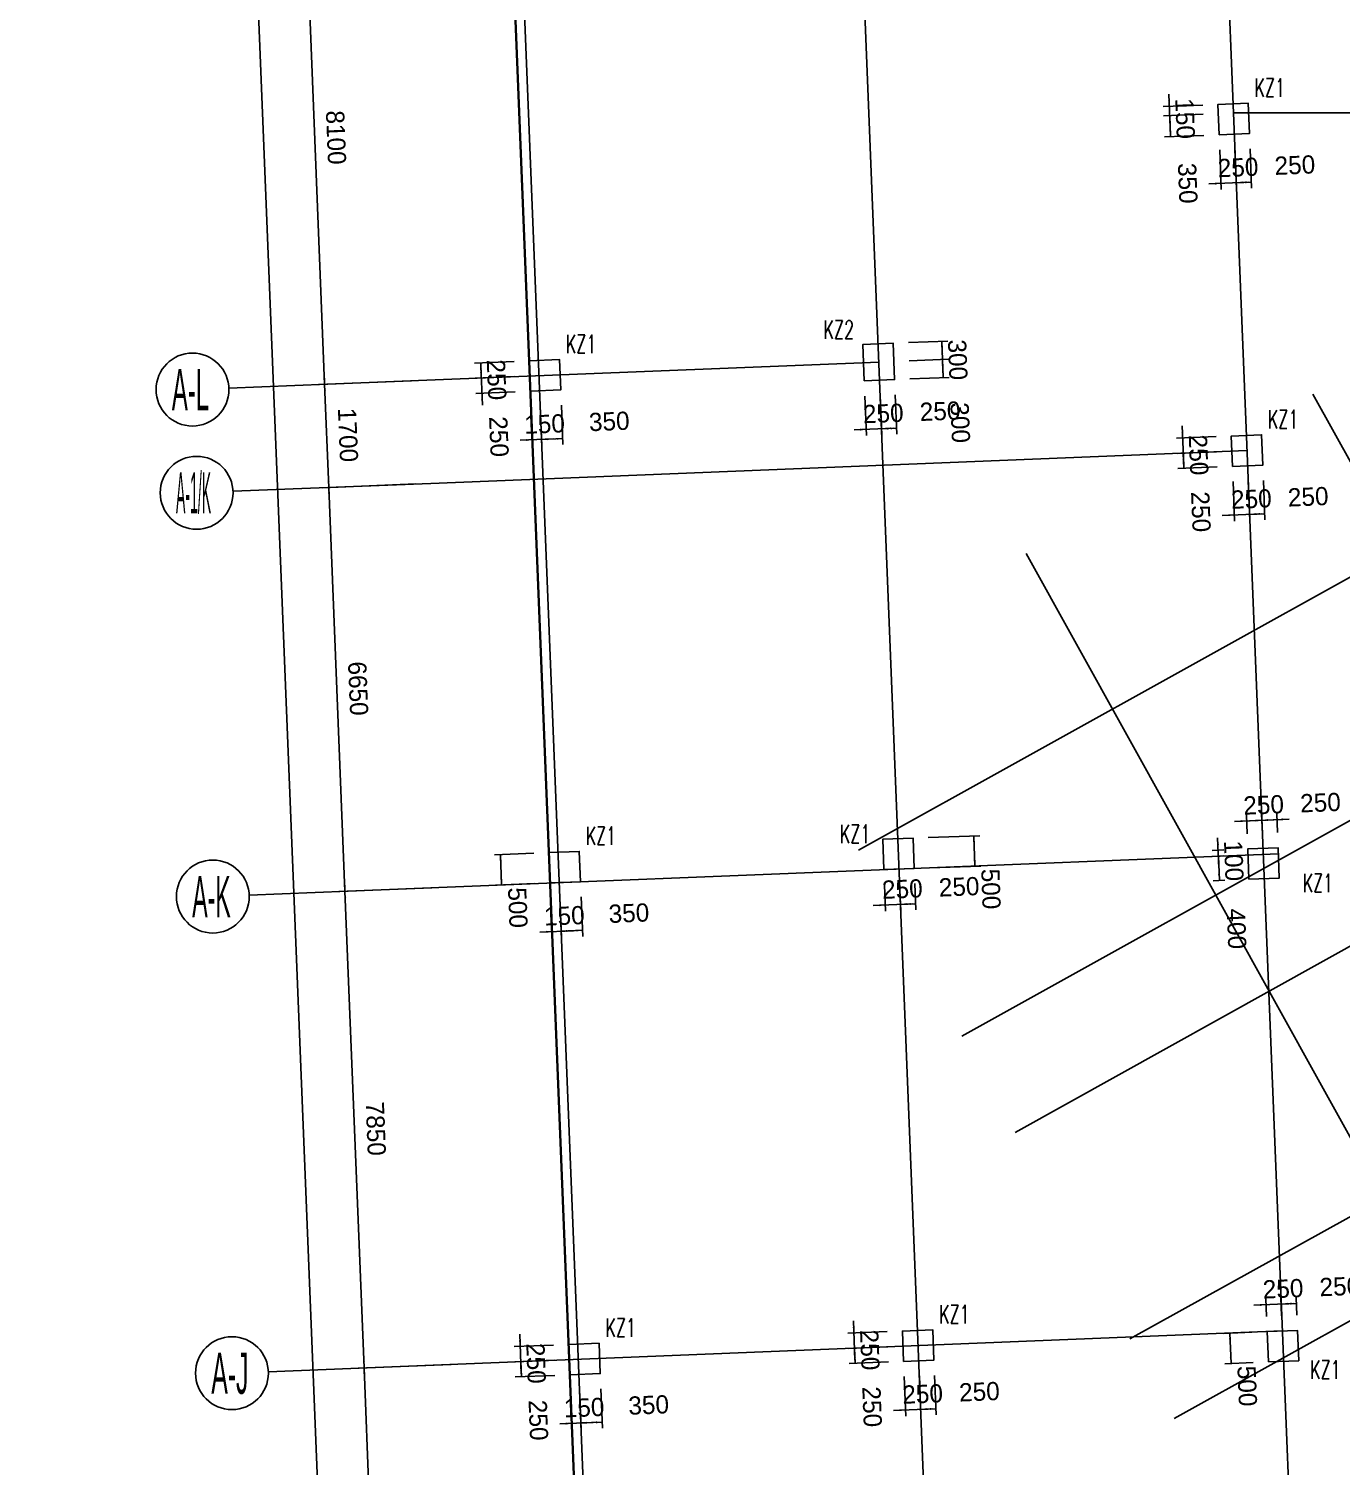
# Model space of a CAD drawing. Extents: x 387171 to 699106, y 11966 to 245688.
# Drawn here: x 471867 to 493480, y 116416 to 140073 of the extents above; entities that cross this region are included whole.
import ezdxf

# ---------------------------------------------------------------- set-up
doc = ezdxf.new("R2010")
doc.units = 0
doc.header["$LTSCALE"] = 100
doc.header["$MEASUREMENT"] = 0
for name, color, linetype in [('COLU', 7, 'Continuous'), ('DIM', 3, 'Continuous'), ('DOTE', 253, 'Continuous'), ('L-AXIS', 3, 'Continuous'), ('NUM', 7, 'Continuous'), ('Q-dote', 253, 'Continuous')]:
    doc.layers.add(name, color=color, linetype=linetype)
doc.styles.get("Standard").update_dxf_attribs({"font": 'standard'})
doc.styles.add('tk', font='tk')
doc.dimstyles.get("Standard").update_dxf_attribs({"dimtxt": 300, "dimasz": 100, "dimexe": 100, "dimexo": 250, "dimgap": 100, "dimtad": 0, "dimtoh": 1, "dimdec": 0, "dimdsep": 46, "dimcen": 0.09, "dimclrt": 7, "dimadec": 0, "dimazin": 0, "dimtfac": 1, "dimtdec": 4, "dimtofl": 0, "dimtmove": 0, "dimatfit": 3, "dimfxl": 1, "dimtolj": 1, "dimtzin": 0, "dimarcsym": 0})

# ---------------------------------------------------------------- blocks, each defined once
blk = doc.blocks.new('*D3596')
at = {"layer": 'L-AXIS', "color": 0, "linetype": 'ByBlock', "lineweight": -2}
for p, q in [((474241, 232201), (471867, 232105)), ((478441, 70839), (471967, 232109)), ((480715, 70931), (478341, 70835))]:
    blk.add_line(p, q, dxfattribs=at)
for points in [[(471967, 232109), (471988, 232010), (471954, 232009)], [(478441, 70839), (478420, 70939), (478453, 70940)]]:
    blk.add_solid(points, dxfattribs=at)
at = {"layer": 'L-AXIS', "color": 7, "linetype": 'Continuous', "lineweight": -2, "insert": (475554, 151488), "char_height": 300, "width": 1111.67, "attachment_point": 5, "rotation": 272.2988, "style": 'tk'}
blk.add_mtext('161400', dxfattribs=at)
blk = doc.blocks.new('*D3336')
at = {"layer": 'L-AXIS', "color": 0, "linetype": 'ByBlock', "lineweight": -2}
for p, q in [((477847, 142373), (476314, 142312)), ((476414, 142316), (476739, 134222)), ((478172, 134280), (476639, 134218))]:
    blk.add_line(p, q, dxfattribs=at)
for points in [[(476414, 142316), (476435, 142216), (476402, 142215)], [(476739, 134222), (476719, 134321), (476752, 134323)]]:
    blk.add_solid(points, dxfattribs=at)
at = {"layer": 'L-AXIS', "color": 7, "linetype": 'Continuous', "lineweight": -2, "insert": (476926, 138283), "char_height": 300, "width": 775, "attachment_point": 5, "rotation": 272.2988, "style": 'tk'}
blk.add_mtext('8100', dxfattribs=at)
blk = doc.blocks.new('_AXISO')
blk.add_circle((0, 0), 0.5)
blk = doc.blocks.new('*D2012')
at = {"layer": 'L-AXIS', "color": 0, "linetype": 'ByBlock', "lineweight": -2}
for p, q in [((478507, 125936), (476974, 125875)), ((477074, 125879), (477389, 118035)), ((478822, 118093), (477289, 118031))]:
    blk.add_line(p, q, dxfattribs=at)
for points in [[(477074, 125879), (477095, 125780), (477061, 125778)], [(477389, 118035), (477368, 118134), (477402, 118136)]]:
    blk.add_solid(points, dxfattribs=at)
at = {"layer": 'L-AXIS', "color": 7, "linetype": 'Continuous', "lineweight": -2, "insert": (477581, 121971), "char_height": 300, "width": 780, "attachment_point": 5, "rotation": 272.2988, "style": 'tk'}
blk.add_mtext('7850', dxfattribs=at)
blk = doc.blocks.new('*D2959')
at = {"layer": 'L-AXIS', "color": 0, "linetype": 'ByBlock', "lineweight": -2}
for p, q in [((478822, 118093), (477289, 118031)), ((477389, 118035), (477710, 110042)), ((479143, 110099), (477610, 110038))]:
    blk.add_line(p, q, dxfattribs=at)
for points in [[(477389, 118035), (477410, 117936), (477376, 117935)], [(477710, 110042), (477689, 110141), (477722, 110142)]]:
    blk.add_solid(points, dxfattribs=at)
at = {"layer": 'L-AXIS', "color": 7, "linetype": 'Continuous', "lineweight": -2, "insert": (477899, 114052), "char_height": 300, "width": 780, "attachment_point": 5, "rotation": 272.2988, "style": 'tk'}
blk.add_mtext('8000', dxfattribs=at)
blk = doc.blocks.new('*D2843')
at = {"layer": 'L-AXIS', "color": 0, "linetype": 'ByBlock', "lineweight": -2}
for p, q in [((478240, 132581), (476707, 132519)), ((476807, 132523), (477074, 125879)), ((478507, 125936), (476974, 125875))]:
    blk.add_line(p, q, dxfattribs=at)
for points in [[(476807, 132523), (476828, 132424), (476795, 132423)], [(477074, 125879), (477053, 125978), (477087, 125979)]]:
    blk.add_solid(points, dxfattribs=at)
at = {"layer": 'L-AXIS', "color": 7, "linetype": 'Continuous', "lineweight": -2, "insert": (477290, 129215), "char_height": 300, "width": 765, "attachment_point": 5, "rotation": 272.2988, "style": 'tk'}
blk.add_mtext('6650', dxfattribs=at)
blk = doc.blocks.new('*D3767')
at = {"layer": 'L-AXIS', "color": 0, "linetype": 'ByBlock', "lineweight": -2}
for p, q in [((478172, 134280), (476639, 134218)), ((476739, 134222), (476807, 132523)), ((478240, 132581), (476707, 132519))]:
    blk.add_line(p, q, dxfattribs=at)
for points in [[(476739, 134222), (476760, 134123), (476727, 134122)], [(476807, 132523), (476787, 132623), (476820, 132624)]]:
    blk.add_solid(points, dxfattribs=at)
at = {"layer": 'L-AXIS', "color": 7, "linetype": 'Continuous', "lineweight": -2, "insert": (477123, 133387), "char_height": 300, "width": 690, "attachment_point": 5, "rotation": 272.2988, "style": 'tk'}
blk.add_mtext('1700', dxfattribs=at)
blk = doc.blocks.new('*D2229')
at = {"layer": 'DIM', "color": 0, "linetype": 'ByBlock', "lineweight": -2}
for p, q in [((491697, 132621), (491723, 131971)), ((491947, 132631), (491973, 131981)), ((491519, 132063), (492169, 132089))]:
    blk.add_line(p, q, dxfattribs=at)
for points in [[(491719, 132071), (491620, 132051), (491619, 132084)], [(491969, 132081), (492068, 132102), (492070, 132069)]]:
    blk.add_solid(points, dxfattribs=at)
at = {"layer": 'DIM', "color": 7, "linetype": 'Continuous', "lineweight": -2, "insert": (491999, 132333), "char_height": 300, "width": 566.67, "attachment_point": 5, "rotation": 2.2988, "style": 'tk'}
blk.add_mtext('250', dxfattribs=at)
blk = doc.blocks.new('*D2182')
at = {"layer": 'DIM', "color": 0, "linetype": 'ByBlock', "lineweight": -2}
for p, q in [((491947, 132631), (491973, 131981)), ((492197, 132641), (492223, 131991)), ((491969, 132081), (492219, 132091))]:
    blk.add_line(p, q, dxfattribs=at)
for points in [[(491969, 132081), (492068, 132102), (492070, 132069)], [(492219, 132091), (492120, 132071), (492118, 132104)]]:
    blk.add_solid(points, dxfattribs=at)
at = {"layer": 'DIM', "color": 7, "linetype": 'Continuous', "lineweight": -2, "insert": (492935, 132370), "char_height": 300, "width": 566.67, "attachment_point": 5, "rotation": 2.2988, "style": 'tk'}
blk.add_mtext('250', dxfattribs=at)
blk = doc.blocks.new('*D1790')
at = {"layer": 'DIM', "color": 0, "linetype": 'ByBlock', "lineweight": -2}
for p, q in [((491427, 133110), (490778, 133084)), ((490888, 132839), (490878, 133088)), ((491437, 132861), (490788, 132835))]:
    blk.add_line(p, q, dxfattribs=at)
for points in [[(490878, 133088), (490898, 132989), (490865, 132988)], [(490888, 132839), (490867, 132938), (490900, 132939)]]:
    blk.add_solid(points, dxfattribs=at)
at = {"layer": 'DIM', "color": 7, "linetype": 'Continuous', "lineweight": -2, "insert": (491167, 132123), "char_height": 300, "width": 566.67, "attachment_point": 5, "rotation": 272.2988, "style": 'tk'}
blk.add_mtext('250', dxfattribs=at)
blk = doc.blocks.new('*D2699')
at = {"layer": 'DIM', "color": 0, "linetype": 'ByBlock', "lineweight": -2}
for p, q in [((490886, 132888), (490860, 133538)), ((491417, 133360), (490768, 133334)), ((491427, 133110), (490778, 133084))]:
    blk.add_line(p, q, dxfattribs=at)
for points in [[(490868, 133338), (490847, 133437), (490880, 133439)], [(490878, 133088), (490898, 132989), (490865, 132988)]]:
    blk.add_solid(points, dxfattribs=at)
at = {"layer": 'DIM', "color": 7, "linetype": 'Continuous', "lineweight": -2, "insert": (491129, 133058), "char_height": 300, "width": 566.67, "attachment_point": 5, "rotation": 272.2988, "style": 'tk'}
blk.add_mtext('250', dxfattribs=at)
blk = doc.blocks.new('*D914')
at = {"layer": 'DIM', "color": 0, "linetype": 'ByBlock', "lineweight": -2}
for p, q in [((490641, 138996), (490663, 138446)), ((491198, 138818), (490549, 138792)), ((491204, 138668), (490555, 138642))]:
    blk.add_line(p, q, dxfattribs=at)
for points in [[(490649, 138796), (490628, 138895), (490661, 138896)], [(490655, 138646), (490675, 138547), (490642, 138545)]]:
    blk.add_solid(points, dxfattribs=at)
at = {"layer": 'DIM', "color": 7, "linetype": 'Continuous', "lineweight": -2, "insert": (490907, 138594), "char_height": 300, "width": 476.67, "attachment_point": 5, "rotation": 272.2988, "style": 'tk'}
blk.add_mtext('150', dxfattribs=at)
blk = doc.blocks.new('*D777')
at = {"layer": 'DIM', "color": 0, "linetype": 'ByBlock', "lineweight": -2}
for p, q in [((491204, 138668), (490555, 138642)), ((490655, 138646), (490669, 138296)), ((491218, 138318), (490569, 138292))]:
    blk.add_line(p, q, dxfattribs=at)
for points in [[(490655, 138646), (490675, 138547), (490642, 138545)], [(490669, 138296), (490648, 138395), (490681, 138397)]]:
    blk.add_solid(points, dxfattribs=at)
at = {"layer": 'DIM', "color": 7, "linetype": 'Continuous', "lineweight": -2, "insert": (490950, 137530), "char_height": 300, "width": 566.67, "attachment_point": 5, "rotation": 272.2988, "style": 'tk'}
blk.add_mtext('350', dxfattribs=at)
blk = doc.blocks.new('*D1700')
at = {"layer": 'DIM', "color": 0, "linetype": 'ByBlock', "lineweight": -2}
for p, q in [((491478, 138078), (491504, 137429)), ((491728, 138088), (491754, 137439)), ((491300, 137521), (491950, 137547))]:
    blk.add_line(p, q, dxfattribs=at)
for points in [[(491500, 137529), (491401, 137508), (491400, 137541)], [(491750, 137539), (491849, 137560), (491851, 137526)]]:
    blk.add_solid(points, dxfattribs=at)
at = {"layer": 'DIM', "color": 7, "linetype": 'Continuous', "lineweight": -2, "insert": (491780, 137790), "char_height": 300, "width": 566.67, "attachment_point": 5, "rotation": 2.2988, "style": 'tk'}
blk.add_mtext('250', dxfattribs=at)
blk = doc.blocks.new('*D1284')
at = {"layer": 'DIM', "color": 0, "linetype": 'ByBlock', "lineweight": -2}
for p, q in [((491728, 138088), (491754, 137439)), ((491978, 138098), (492004, 137449)), ((491750, 137539), (492000, 137549))]:
    blk.add_line(p, q, dxfattribs=at)
for points in [[(491750, 137539), (491849, 137560), (491851, 137526)], [(492000, 137549), (491900, 137528), (491899, 137562)]]:
    blk.add_solid(points, dxfattribs=at)
at = {"layer": 'DIM', "color": 7, "linetype": 'Continuous', "lineweight": -2, "insert": (492716, 137828), "char_height": 300, "width": 566.67, "attachment_point": 5, "rotation": 2.2988, "style": 'tk'}
blk.add_mtext('250', dxfattribs=at)
blk = doc.blocks.new('*D829')
at = {"layer": 'DIM', "color": 0, "linetype": 'ByBlock', "lineweight": -2}
for p, q in [((479951, 118588), (479977, 117939)), ((480508, 118411), (479859, 118384)), ((480518, 118161), (479869, 118135))]:
    blk.add_line(p, q, dxfattribs=at)
for points in [[(479959, 118389), (479938, 118488), (479971, 118489)], [(479969, 118139), (479989, 118039), (479956, 118038)]]:
    blk.add_solid(points, dxfattribs=at)
at = {"layer": 'DIM', "color": 7, "linetype": 'Continuous', "lineweight": -2, "insert": (480220, 118109), "char_height": 300, "width": 566.67, "attachment_point": 5, "rotation": 272.2988, "style": 'tk'}
blk.add_mtext('250', dxfattribs=at)
blk = doc.blocks.new('*D541')
at = {"layer": 'DIM', "color": 0, "linetype": 'ByBlock', "lineweight": -2}
for p, q in [((480518, 118161), (479869, 118135)), ((479969, 118139), (479979, 117889)), ((480528, 117911), (479879, 117885))]:
    blk.add_line(p, q, dxfattribs=at)
for points in [[(479969, 118139), (479989, 118039), (479956, 118038)], [(479979, 117889), (479958, 117988), (479991, 117990)]]:
    blk.add_solid(points, dxfattribs=at)
at = {"layer": 'DIM', "color": 7, "linetype": 'Continuous', "lineweight": -2, "insert": (480258, 117173), "char_height": 300, "width": 566.67, "attachment_point": 5, "rotation": 272.2988, "style": 'tk'}
blk.add_mtext('250', dxfattribs=at)
blk = doc.blocks.new('*D1705')
at = {"layer": 'DIM', "color": 0, "linetype": 'ByBlock', "lineweight": -2}
for p, q in [((480788, 117671), (480814, 117022)), ((480938, 117677), (480964, 117028)), ((480610, 117114), (481160, 117136))]:
    blk.add_line(p, q, dxfattribs=at)
for points in [[(480810, 117122), (480711, 117101), (480709, 117134)], [(480960, 117128), (481059, 117148), (481061, 117115)]]:
    blk.add_solid(points, dxfattribs=at)
at = {"layer": 'DIM', "color": 7, "linetype": 'Continuous', "lineweight": -2, "insert": (481011, 117380), "char_height": 300, "width": 476.67, "attachment_point": 5, "rotation": 2.2988, "style": 'tk'}
blk.add_mtext('150', dxfattribs=at)
blk = doc.blocks.new('*D1297')
at = {"layer": 'DIM', "color": 0, "linetype": 'ByBlock', "lineweight": -2}
for p, q in [((480938, 117677), (480964, 117028)), ((481288, 117691), (481314, 117042)), ((480960, 117128), (481310, 117142))]:
    blk.add_line(p, q, dxfattribs=at)
for points in [[(480960, 117128), (481059, 117148), (481061, 117115)], [(481310, 117142), (481210, 117121), (481209, 117154)]]:
    blk.add_solid(points, dxfattribs=at)
at = {"layer": 'DIM', "color": 7, "linetype": 'Continuous', "lineweight": -2, "insert": (482075, 117423), "char_height": 300, "width": 566.67, "attachment_point": 5, "rotation": 2.2988, "style": 'tk'}
blk.add_mtext('350', dxfattribs=at)
blk = doc.blocks.new('*D2168')
at = {"layer": 'DIM', "color": 0, "linetype": 'ByBlock', "lineweight": -2}
for p, q in [((486284, 117892), (486310, 117242)), ((486533, 117902), (486559, 117252)), ((486106, 117334), (486755, 117360))]:
    blk.add_line(p, q, dxfattribs=at)
for points in [[(486306, 117342), (486206, 117322), (486205, 117355)], [(486555, 117352), (486655, 117373), (486656, 117340)]]:
    blk.add_solid(points, dxfattribs=at)
at = {"layer": 'DIM', "color": 7, "linetype": 'Continuous', "lineweight": -2, "insert": (486586, 117604), "char_height": 300, "width": 566.67, "attachment_point": 5, "rotation": 2.2988, "style": 'tk'}
blk.add_mtext('250', dxfattribs=at)
blk = doc.blocks.new('*D2039')
at = {"layer": 'DIM', "color": 0, "linetype": 'ByBlock', "lineweight": -2}
for p, q in [((486533, 117902), (486559, 117252)), ((486783, 117912), (486809, 117262)), ((486555, 117352), (486805, 117362))]:
    blk.add_line(p, q, dxfattribs=at)
for points in [[(486555, 117352), (486655, 117373), (486656, 117340)], [(486805, 117362), (486706, 117342), (486705, 117375)]]:
    blk.add_solid(points, dxfattribs=at)
at = {"layer": 'DIM', "color": 7, "linetype": 'Continuous', "lineweight": -2, "insert": (487521, 117641), "char_height": 300, "width": 566.67, "attachment_point": 5, "rotation": 2.2988, "style": 'tk'}
blk.add_mtext('250', dxfattribs=at)
blk = doc.blocks.new('*D1741')
at = {"layer": 'DIM', "color": 0, "linetype": 'ByBlock', "lineweight": -2}
for p, q in [((486014, 118381), (485364, 118355)), ((485474, 118110), (485464, 118359)), ((486024, 118132), (485374, 118106))]:
    blk.add_line(p, q, dxfattribs=at)
for points in [[(485464, 118359), (485485, 118260), (485452, 118259)], [(485474, 118110), (485454, 118209), (485487, 118210)]]:
    blk.add_solid(points, dxfattribs=at)
at = {"layer": 'DIM', "color": 7, "linetype": 'Continuous', "lineweight": -2, "insert": (485753, 117394), "char_height": 300, "width": 566.67, "attachment_point": 5, "rotation": 272.2988, "style": 'tk'}
blk.add_mtext('250', dxfattribs=at)
blk = doc.blocks.new('*D2646')
at = {"layer": 'DIM', "color": 0, "linetype": 'ByBlock', "lineweight": -2}
for p, q in [((485472, 118159), (485446, 118809)), ((486004, 118631), (485354, 118605)), ((486014, 118381), (485364, 118355))]:
    blk.add_line(p, q, dxfattribs=at)
for points in [[(485454, 118609), (485433, 118708), (485467, 118710)], [(485464, 118359), (485485, 118260), (485452, 118259)]]:
    blk.add_solid(points, dxfattribs=at)
at = {"layer": 'DIM', "color": 7, "linetype": 'Continuous', "lineweight": -2, "insert": (485716, 118329), "char_height": 300, "width": 566.67, "attachment_point": 5, "rotation": 272.2988, "style": 'tk'}
blk.add_mtext('250', dxfattribs=at)
blk = doc.blocks.new('*D2515')
at = {"layer": 'DIM', "color": 0, "linetype": 'ByBlock', "lineweight": -2}
for p, q in [((480183, 126504), (479534, 126478)), ((479634, 126482), (479654, 125982)), ((480203, 126004), (479554, 125978))]:
    blk.add_line(p, q, dxfattribs=at)
for points in [[(479634, 126482), (479654, 126383), (479621, 126381)], [(479654, 125982), (479633, 126082), (479666, 126083)]]:
    blk.add_solid(points, dxfattribs=at)
at = {"layer": 'DIM', "color": 7, "linetype": 'Continuous', "lineweight": -2, "insert": (479919, 125609), "char_height": 300, "width": 566.67, "attachment_point": 5, "rotation": 272.2988, "style": 'tk'}
blk.add_mtext('500', dxfattribs=at)
blk = doc.blocks.new('*D3455')
at = {"layer": 'DIM', "color": 0, "linetype": 'ByBlock', "lineweight": -2}
for p, q in [((480463, 125765), (480489, 125116)), ((480613, 125771), (480639, 125122)), ((480285, 125208), (480835, 125230))]:
    blk.add_line(p, q, dxfattribs=at)
for points in [[(480485, 125216), (480386, 125195), (480385, 125228)], [(480635, 125222), (480734, 125242), (480736, 125209)]]:
    blk.add_solid(points, dxfattribs=at)
at = {"layer": 'DIM', "color": 7, "linetype": 'Continuous', "lineweight": -2, "insert": (480686, 125474), "char_height": 300, "width": 476.67, "attachment_point": 5, "rotation": 2.2988, "style": 'tk'}
blk.add_mtext('150', dxfattribs=at)
blk = doc.blocks.new('*D3115')
at = {"layer": 'DIM', "color": 0, "linetype": 'ByBlock', "lineweight": -2}
for p, q in [((480613, 125771), (480639, 125122)), ((480963, 125785), (480989, 125136)), ((480635, 125222), (480985, 125236))]:
    blk.add_line(p, q, dxfattribs=at)
for points in [[(480635, 125222), (480734, 125242), (480736, 125209)], [(480985, 125236), (480885, 125215), (480884, 125248)]]:
    blk.add_solid(points, dxfattribs=at)
at = {"layer": 'DIM', "color": 7, "linetype": 'Continuous', "lineweight": -2, "insert": (481750, 125517), "char_height": 300, "width": 566.67, "attachment_point": 5, "rotation": 2.2988, "style": 'tk'}
blk.add_mtext('350', dxfattribs=at)
blk = doc.blocks.new('*D3390')
at = {"layer": 'DIM', "color": 0, "linetype": 'ByBlock', "lineweight": -2}
for p, q in [((486678, 126763), (487529, 126793)), ((487429, 126790), (487446, 126290)), ((486698, 126264), (487546, 126293))]:
    blk.add_line(p, q, dxfattribs=at)
for points in [[(487429, 126790), (487449, 126690), (487416, 126689)], [(487446, 126290), (487426, 126389), (487459, 126391)]]:
    blk.add_solid(points, dxfattribs=at)
at = {"layer": 'DIM', "color": 7, "linetype": 'Continuous', "lineweight": -2, "insert": (487710, 125916), "char_height": 300, "width": 566.67, "attachment_point": 5, "rotation": 272, "style": 'tk'}
blk.add_mtext('500', dxfattribs=at)
blk = doc.blocks.new('*D2991')
at = {"layer": 'DIM', "color": 0, "linetype": 'ByBlock', "lineweight": -2}
for p, q in [((479858, 134598), (479209, 134571)), ((479309, 134575), (479319, 134326)), ((479868, 134348), (479219, 134322))]:
    blk.add_line(p, q, dxfattribs=at)
for points in [[(479309, 134575), (479329, 134476), (479296, 134475)], [(479319, 134326), (479298, 134425), (479331, 134426)]]:
    blk.add_solid(points, dxfattribs=at)
at = {"layer": 'DIM', "color": 7, "linetype": 'Continuous', "lineweight": -2, "insert": (479570, 134295), "char_height": 300, "width": 566.67, "attachment_point": 5, "rotation": 272.2988, "style": 'tk'}
blk.add_mtext('250', dxfattribs=at)
blk = doc.blocks.new('*D3893')
at = {"layer": 'DIM', "color": 0, "linetype": 'ByBlock', "lineweight": -2}
for p, q in [((479311, 134526), (479337, 133876)), ((479868, 134348), (479219, 134322)), ((479878, 134098), (479229, 134072))]:
    blk.add_line(p, q, dxfattribs=at)
for points in [[(479319, 134326), (479298, 134425), (479331, 134426)], [(479329, 134076), (479349, 133977), (479316, 133975)]]:
    blk.add_solid(points, dxfattribs=at)
at = {"layer": 'DIM', "color": 7, "linetype": 'Continuous', "lineweight": -2, "insert": (479608, 133360), "char_height": 300, "width": 566.67, "attachment_point": 5, "rotation": 272.2988, "style": 'tk'}
blk.add_mtext('250', dxfattribs=at)
blk = doc.blocks.new('*D3487')
at = {"layer": 'DIM', "color": 0, "linetype": 'ByBlock', "lineweight": -2}
for p, q in [((480138, 133858), (480164, 133209)), ((480288, 133864), (480314, 133215)), ((479960, 133301), (480510, 133323))]:
    blk.add_line(p, q, dxfattribs=at)
for points in [[(480160, 133309), (480061, 133288), (480060, 133321)], [(480310, 133315), (480409, 133335), (480411, 133302)]]:
    blk.add_solid(points, dxfattribs=at)
at = {"layer": 'DIM', "color": 7, "linetype": 'Continuous', "lineweight": -2, "insert": (480361, 133567), "char_height": 300, "width": 476.67, "attachment_point": 5, "rotation": 2.2988, "style": 'tk'}
blk.add_mtext('150', dxfattribs=at)
blk = doc.blocks.new('*D4625')
at = {"layer": 'DIM', "color": 0, "linetype": 'ByBlock', "lineweight": -2}
for p, q in [((480288, 133864), (480314, 133215)), ((480638, 133878), (480664, 133229)), ((480310, 133315), (480660, 133329))]:
    blk.add_line(p, q, dxfattribs=at)
for points in [[(480310, 133315), (480409, 133335), (480411, 133302)], [(480660, 133329), (480561, 133308), (480559, 133341)]]:
    blk.add_solid(points, dxfattribs=at)
at = {"layer": 'DIM', "color": 7, "linetype": 'Continuous', "lineweight": -2, "insert": (481426, 133610), "char_height": 300, "width": 566.67, "attachment_point": 5, "rotation": 2.2988, "style": 'tk'}
blk.add_mtext('350', dxfattribs=at)
blk = doc.blocks.new('*D4350')
at = {"layer": 'DIM', "color": 0, "linetype": 'ByBlock', "lineweight": -2}
for p, q in [((485636, 134029), (485662, 133379)), ((485886, 134039), (485912, 133389)), ((485458, 133471), (486107, 133497))]:
    blk.add_line(p, q, dxfattribs=at)
for points in [[(485658, 133479), (485559, 133459), (485557, 133492)], [(485908, 133489), (486007, 133510), (486008, 133477)]]:
    blk.add_solid(points, dxfattribs=at)
at = {"layer": 'DIM', "color": 7, "linetype": 'Continuous', "lineweight": -2, "insert": (485938, 133741), "char_height": 300, "width": 566.67, "attachment_point": 5, "rotation": 2.2988, "style": 'tk'}
blk.add_mtext('250', dxfattribs=at)
blk = doc.blocks.new('*D362')
at = {"layer": 'DIM', "color": 0, "linetype": 'ByBlock', "lineweight": -2}
for p, q in [((485886, 134039), (485912, 133389)), ((486135, 134049), (486161, 133399)), ((485908, 133489), (486157, 133499))]:
    blk.add_line(p, q, dxfattribs=at)
for points in [[(485908, 133489), (486007, 133510), (486008, 133477)], [(486157, 133499), (486058, 133479), (486057, 133512)]]:
    blk.add_solid(points, dxfattribs=at)
at = {"layer": 'DIM', "color": 7, "linetype": 'Continuous', "lineweight": -2, "insert": (486873, 133778), "char_height": 300, "width": 566.67, "attachment_point": 5, "rotation": 2.2988, "style": 'tk'}
blk.add_mtext('250', dxfattribs=at)
blk = doc.blocks.new('*D79')
at = {"layer": 'DIM', "color": 0, "linetype": 'ByBlock', "lineweight": -2}
for p, q in [((486363, 134608), (487013, 134635)), ((486925, 134331), (486913, 134631)), ((486375, 134309), (487025, 134335))]:
    blk.add_line(p, q, dxfattribs=at)
for points in [[(486913, 134631), (486933, 134531), (486900, 134530)], [(486925, 134331), (486904, 134430), (486937, 134431)]]:
    blk.add_solid(points, dxfattribs=at)
at = {"layer": 'DIM', "color": 7, "linetype": 'Continuous', "lineweight": -2, "insert": (487205, 133590), "char_height": 300, "width": 566.67, "attachment_point": 5, "rotation": 272.2988, "style": 'tk'}
blk.add_mtext('300', dxfattribs=at)
blk = doc.blocks.new('*D42')
at = {"layer": 'DIM', "color": 0, "linetype": 'ByBlock', "lineweight": -2}
for p, q in [((486351, 134908), (487001, 134934)), ((486913, 134631), (486901, 134930)), ((486363, 134608), (487013, 134635))]:
    blk.add_line(p, q, dxfattribs=at)
for points in [[(486901, 134930), (486921, 134831), (486888, 134830)], [(486913, 134631), (486892, 134730), (486925, 134731)]]:
    blk.add_solid(points, dxfattribs=at)
at = {"layer": 'DIM', "color": 7, "linetype": 'Continuous', "lineweight": -2, "insert": (487163, 134625), "char_height": 300, "width": 566.67, "attachment_point": 5, "rotation": 272.2988, "style": 'tk'}
blk.add_mtext('300', dxfattribs=at)
blk = doc.blocks.new('*D2582')
at = {"layer": 'DIM', "color": 0, "linetype": 'ByBlock', "lineweight": -2}
for p, q in [((485959, 125985), (485976, 125552)), ((486208, 125995), (486226, 125563)), ((485772, 125644), (486422, 125670))]:
    blk.add_line(p, q, dxfattribs=at)
for points in [[(485972, 125652), (485873, 125632), (485871, 125665)], [(486222, 125662), (486321, 125683), (486322, 125650)]]:
    blk.add_solid(points, dxfattribs=at)
at = {"layer": 'DIM', "color": 7, "linetype": 'Continuous', "lineweight": -2, "insert": (486252, 125914), "char_height": 300, "width": 566.67, "attachment_point": 5, "rotation": 2.2988, "style": 'tk'}
blk.add_mtext('250', dxfattribs=at)
blk = doc.blocks.new('*D4294')
at = {"layer": 'DIM', "color": 0, "linetype": 'ByBlock', "lineweight": -2}
for p, q in [((486208, 125995), (486226, 125563)), ((486458, 126005), (486476, 125573)), ((486222, 125662), (486472, 125672))]:
    blk.add_line(p, q, dxfattribs=at)
for points in [[(486222, 125662), (486321, 125683), (486322, 125650)], [(486472, 125672), (486372, 125652), (486371, 125685)]]:
    blk.add_solid(points, dxfattribs=at)
at = {"layer": 'DIM', "color": 7, "linetype": 'Continuous', "lineweight": -2, "insert": (487187, 125951), "char_height": 300, "width": 566.67, "attachment_point": 5, "rotation": 2.2988, "style": 'tk'}
blk.add_mtext('250', dxfattribs=at)
blk = doc.blocks.new('*D2298')
at = {"layer": 'DIM', "color": 0, "linetype": 'ByBlock', "lineweight": -2}
for p, q in [((491721, 127029), (492371, 127055)), ((491930, 126825), (491917, 127137)), ((492180, 126835), (492167, 127147))]:
    blk.add_line(p, q, dxfattribs=at)
for points in [[(491921, 127037), (491822, 127016), (491821, 127050)], [(492171, 127047), (492270, 127068), (492272, 127034)]]:
    blk.add_solid(points, dxfattribs=at)
at = {"layer": 'DIM', "color": 7, "linetype": 'Continuous', "lineweight": -2, "insert": (492201, 127299), "char_height": 300, "width": 566.67, "attachment_point": 5, "rotation": 2.2988, "style": 'tk'}
blk.add_mtext('250', dxfattribs=at)
blk = doc.blocks.new('*D4018')
at = {"layer": 'DIM', "color": 0, "linetype": 'ByBlock', "lineweight": -2}
for p, q in [((491971, 127039), (492621, 127065)), ((492180, 126835), (492167, 127147)), ((492429, 126846), (492417, 127157))]:
    blk.add_line(p, q, dxfattribs=at)
for points in [[(492171, 127047), (492072, 127026), (492070, 127060)], [(492421, 127057), (492520, 127078), (492521, 127045)]]:
    blk.add_solid(points, dxfattribs=at)
at = {"layer": 'DIM', "color": 7, "linetype": 'Continuous', "lineweight": -2, "insert": (493137, 127336), "char_height": 300, "width": 566.67, "attachment_point": 5, "rotation": 2.2988, "style": 'tk'}
blk.add_mtext('250', dxfattribs=at)
blk = doc.blocks.new('*D3113')
at = {"layer": 'DIM', "color": 0, "linetype": 'ByBlock', "lineweight": -2}
for p, q in [((491444, 126756), (491464, 126256)), ((491544, 126560), (491352, 126552)), ((491548, 126460), (491356, 126452))]:
    blk.add_line(p, q, dxfattribs=at)
for points in [[(491452, 126556), (491431, 126655), (491465, 126657)], [(491456, 126456), (491477, 126357), (491443, 126356)]]:
    blk.add_solid(points, dxfattribs=at)
at = {"layer": 'DIM', "color": 7, "linetype": 'Continuous', "lineweight": -2, "insert": (491709, 126380), "char_height": 300, "width": 476.67, "attachment_point": 5, "rotation": 272.2988, "style": 'tk'}
blk.add_mtext('100', dxfattribs=at)
blk = doc.blocks.new('*D351')
at = {"layer": 'DIM', "color": 0, "linetype": 'ByBlock', "lineweight": -2}
for p, q in [((491548, 126460), (491356, 126452)), ((491456, 126456), (491472, 126056)), ((491564, 126060), (491372, 126052))]:
    blk.add_line(p, q, dxfattribs=at)
for points in [[(491456, 126456), (491477, 126357), (491443, 126356)], [(491472, 126056), (491451, 126156), (491485, 126157)]]:
    blk.add_solid(points, dxfattribs=at)
at = {"layer": 'DIM', "color": 7, "linetype": 'Continuous', "lineweight": -2, "insert": (491754, 125261), "char_height": 300, "width": 576.67, "attachment_point": 5, "rotation": 272.2988, "style": 'tk'}
blk.add_mtext('400', dxfattribs=at)
blk = doc.blocks.new('*D39')
at = {"layer": 'DIM', "color": 0, "linetype": 'ByBlock', "lineweight": -2}
for p, q in [((492009, 118622), (491545, 118603)), ((491645, 118607), (491665, 118108)), ((492029, 118122), (491565, 118104))]:
    blk.add_line(p, q, dxfattribs=at)
for points in [[(491645, 118607), (491665, 118508), (491632, 118507)], [(491665, 118108), (491644, 118207), (491677, 118208)]]:
    blk.add_solid(points, dxfattribs=at)
at = {"layer": 'DIM', "color": 7, "linetype": 'Continuous', "lineweight": -2, "insert": (491930, 117735), "char_height": 300, "width": 566.67, "attachment_point": 5, "rotation": 272.2988, "style": 'tk'}
blk.add_mtext('500', dxfattribs=at)
blk = doc.blocks.new('*D4538')
at = {"layer": 'DIM', "color": 0, "linetype": 'ByBlock', "lineweight": -2}
for p, q in [((492041, 119067), (492691, 119093)), ((492249, 118882), (492237, 119175)), ((492498, 118892), (492487, 119185))]:
    blk.add_line(p, q, dxfattribs=at)
for points in [[(492241, 119075), (492142, 119054), (492140, 119088)], [(492491, 119085), (492590, 119106), (492591, 119072)]]:
    blk.add_solid(points, dxfattribs=at)
at = {"layer": 'DIM', "color": 7, "linetype": 'Continuous', "lineweight": -2, "insert": (492521, 119336), "char_height": 300, "width": 566.67, "attachment_point": 5, "rotation": 2.2988, "style": 'tk'}
blk.add_mtext('250', dxfattribs=at)
blk = doc.blocks.new('*D2222')
at = {"layer": 'DIM', "color": 0, "linetype": 'ByBlock', "lineweight": -2}
for p, q in [((492498, 118892), (492487, 119185)), ((492491, 119085), (492741, 119095)), ((492748, 118902), (492736, 119195))]:
    blk.add_line(p, q, dxfattribs=at)
for points in [[(492491, 119085), (492590, 119106), (492591, 119072)], [(492741, 119095), (492641, 119074), (492640, 119108)]]:
    blk.add_solid(points, dxfattribs=at)
at = {"layer": 'DIM', "color": 7, "linetype": 'Continuous', "lineweight": -2, "insert": (493456, 119374), "char_height": 300, "width": 566.67, "attachment_point": 5, "rotation": 2.2988, "style": 'tk'}
blk.add_mtext('250', dxfattribs=at)
blk = doc.blocks.new('1')
at = {"layer": 'DOTE'}
blk.add_line((458698, 592855), (587451, 458371), dxfattribs=at)
blk = doc.blocks.new('后浇带现场')
at = {"layer": 'Q-dote'}
blk.add_line((659263, 761135), (666731, 575100), dxfattribs=at)
at = {"color": 1, "lineweight": 30, "rotation": 318.5460777723208}
blk.add_blockref('1', (-77006, 620463), dxfattribs=at)

msp = doc.modelspace()

# ---------------------------------------------------------------- linework, layer by layer
at = {"color": 6, "lineweight": 30}
msp.add_lwpolyline([(476181.3, 232428.8), (494258.1, 233154.4), (494258.1, 231537.9), (540808.1, 231537.9), (540808.1, 232387.9), (590208.1, 232387.9), (590208.1, 232187.9), (593108.1, 232187.9), (593108.1, 230737.9), (608058.1, 230737.9), (608058.1, 231687.9), (648158.1, 231687.9), (648158.1, 230737.9), (657058.1, 230737.9), (657158.1, 196187.9), (658248.2, 196187.9), (663075.9, 83077.9), (659946, 47787.8), (654318.1, 48286.9), (653832.2, 42808.4), (496133.5, 56794.9), (482757.4, 68610.1), (476181.3, 232428.8)], dxfattribs=at)
at = {"layer": 'COLU'}
for points in [[(491468, 138328.2), (491967.6, 138348.2), (491947.6, 138847.8), (491448, 138827.8)], [(485625.8, 134278.6), (486125.4, 134298.7), (486101.3, 134898.2), (485601.7, 134878.1)], [(480128.2, 134108), (480627.8, 134128), (480607.7, 134627.6), (480108.1, 134607.6)], [(491687.1, 132870.6), (492186.7, 132890.7), (492166.7, 133390.3), (491667.1, 133370.2)], [(485948.7, 126235.1), (486448.2, 126255.1), (486428.2, 126754.7), (485928.6, 126734.7)], [(491959.9, 126076.1), (492459.5, 126096.1), (492439.4, 126595.7), (491939.8, 126575.7)], [(480453.1, 126014.5), (480952.7, 126034.5), (480932.6, 126534.1), (480433, 126514.1)], [(486273.5, 118141.6), (486773.1, 118161.7), (486753.1, 118661.3), (486253.5, 118641.2)], [(492278.7, 118132.5), (492778.3, 118152.5), (492758.3, 118652.1), (492258.7, 118632.1)], [(480778, 117921), (481277.6, 117941.1), (481257.5, 118440.7), (480757.9, 118420.6)]]:
    msp.add_lwpolyline(points, close=True, dxfattribs=at)
at = {"layer": 'DOTE'}
for p, q in [((495323.3, 48523.1), (487855.3, 234558.3)), ((481860.1, 234317.6), (489328.1, 48282.5)), ((476264.6, 234093), (483732.6, 48057.9)), ((509551.1, 139892.3), (485532.5, 126553.7)), ((491703.8, 138687.9), (593508.1, 138687.9)), ((485863.5, 134588.4), (478422.1, 134289.7)), ((493010.4, 134058.7), (498903.6, 123447.1)), ((491926.9, 133130.4), (478490.3, 132591)), ((514017.7, 131849.4), (489999.1, 118510.8)), ((488289.6, 131437), (496514.7, 116626.1)), ((487231.8, 123493.9), (500591.1, 130912.9)), ((501467.2, 129335.4), (488112.4, 121908.1)), ((492443.4, 126495.8), (478757, 125946.4)), ((490727.4, 117199.4), (500152.6, 122433.7)), ((492508.5, 118642.1), (479071.9, 118102.7))]:
    msp.add_line(p, q, dxfattribs=at)
at = {"layer": 'L-AXIS'}
for p, q in [((475162.9, 134158.8), (478422.1, 134289.7)), ((475231.1, 132460.2), (478490.3, 132591)), ((475497.8, 125815.6), (478757, 125946.4)), ((475812.7, 117971.9), (479071.9, 118102.7))]:
    msp.add_line(p, q, dxfattribs=at)

# ---------------------------------------------------------------- block references
at = {"color": 3, "lineweight": 30}
msp.add_blockref('后浇带现场', (-182998.7, -527042.1), dxfattribs=at)
at = {"layer": 'L-AXIS'}
ref = msp.add_blockref('_AXISO', (474563.4, 134134.8), dxfattribs=dict(at, xscale=1199.999999999997, yscale=1200, rotation=359.999645787379))
ref.add_attrib('A', 'A-L', (474224, 133795.4), dxfattribs={"height": 678.82, "style": 'tk', "width": 0.433333})
ref = msp.add_blockref('_AXISO', (474631.6, 132436.1), dxfattribs=dict(at, xscale=1199.999999999997, yscale=1200, rotation=359.999645787379))
ref.add_attrib('A', 'A-1/K', (474292.2, 132096.7), dxfattribs={"height": 678.82, "style": 'tk', "width": 0.254902})
ref = msp.add_blockref('_AXISO', (474898.3, 125791.5), dxfattribs=dict(at, xscale=1199.999999999997, yscale=1200, rotation=359.999645787379))
ref.add_attrib('A', 'A-K', (474558.9, 125452.1), dxfattribs={"height": 678.82, "style": 'tk', "width": 0.419355})
ref = msp.add_blockref('_AXISO', (475213.2, 117947.8), dxfattribs=dict(at, xscale=1199.999999999997, yscale=1200, rotation=359.999645787379))
ref.add_attrib('A', 'A-J', (474873.8, 117608.4), dxfattribs={"height": 678.82, "style": 'tk', "width": 0.448276})

# ---------------------------------------------------------------- texts
at = {"layer": 'NUM', "color": 200, "width": 0.7}
for s, p in [('KZ1', (492053.6, 138953.9)), ('KZ2', (484956.6, 134971.1)), ('KZ1', (480713.8, 134733.7)), ('KZ1', (492272.7, 133496.3)), ('KZ1', (481038.7, 126640.2)), ('KZ1', (485225.1, 126671.9)), ('KZ1', (492845, 125863.9)), ('KZ1', (486859.2, 118767.3)), ('KZ1', (481363.6, 118546.7)), ('KZ1', (492966.6, 117853.8))]:
    msp.add_text(s, height=300, dxfattribs=at).set_placement(p)

# ---------------------------------------------------------------- dimensions: what is measured, and where the dimension line sits
at = {"layer": 'DIM', "color": 200}
for p1, p2, distance, picture, middle in [((491448, 138827.8), (491454, 138677.9), -800, '*D914', (490890.3, 139007.5)), ((491454, 138677.9), (491468, 138328.2), -800, '*D777', (490927.2, 138088.2)), ((491468, 138328.2), (491717.8, 138338.2), -800, '*D1700', (491272.2, 137769.9)), ((491717.8, 138338.2), (491967.6, 138348.2), -800, '*D1284', (492207.6, 137807.4)), ((486113.3, 134598.4), (486101.3, 134898.2), -800, '*D42', (487141.7, 135158.2)), ((480108.1, 134607.6), (480118.2, 134357.8), -800, '*D2991', (479549.8, 134803.4)), ((486125.4, 134298.7), (486113.3, 134598.4), -800, '*D79', (487183.3, 134122.9)), ((480118.2, 134357.8), (480128.2, 134108), -800, '*D3893', (479587.4, 133868)), ((485625.8, 134278.6), (485875.6, 134288.6), -800, '*D4350', (485429.9, 133720.3)), ((485875.6, 134288.6), (486125.4, 134298.7), -800, '*D362', (486365.3, 133757.9)), ((480128.2, 134108), (480278.1, 134114), -800, '*D3487', (479948.5, 133550.3)), ((480278.1, 134114), (480627.8, 134128), -800, '*D4625', (480867.7, 133587.2)), ((491677.1, 133120.4), (491667.1, 133370.2), 800, '*D2699', (491108.8, 133566)), ((491687.1, 132870.6), (491677.1, 133120.4), 800, '*D1790', (491146.3, 132630.6)), ((491687.1, 132870.6), (491936.9, 132880.6), -800, '*D2229', (491491.3, 132312.3)), ((491936.9, 132880.6), (492186.7, 132890.7), -800, '*D2182', (492426.7, 132349.8)), ((491939.8, 126575.7), (492189.6, 126585.7), 461.8, '*D2298', (491693.4, 127278.1)), ((491793.4, 126569.8), (491797.4, 126469.9), -341.7, '*D3113', (491693.7, 126767.9)), ((480433, 126514.1), (480453.1, 126014.5), -800, '*D2515', (479893.5, 126242.2)), ((485948.7, 126235.1), (486198.4, 126245.1), -583.1, '*D2582', (485744.1, 125893.5)), ((480453.1, 126014.5), (480603, 126020.5), -799.4, '*D3455', (480273.4, 125457.4)), ((480603, 126020.5), (480952.7, 126034.5), -799.4, '*D3115', (481192.6, 125494.3)), ((492258.7, 118632.1), (492508.5, 118642.1), 443.3, '*D4538', (492013, 119316)), ((486263.5, 118391.4), (486253.5, 118641.2), 800, '*D2646', (485695.2, 118837)), ((480757.9, 118420.6), (480767.9, 118170.8), -800, '*D829', (480199.6, 118616.4)), ((492258.7, 118632.1), (492278.7, 118132.5), -614.5, '*D39', (491904.5, 118367.7)), ((486273.5, 118141.6), (486263.5, 118391.4), 800, '*D1741', (485732.7, 117901.6)), ((480767.9, 118170.8), (480778, 117921), -800, '*D541', (480237.2, 117681)), ((486273.5, 118141.6), (486523.3, 118151.6), -800, '*D2168', (486077.7, 117583.3)), ((486523.3, 118151.6), (486773.1, 118161.7), -800, '*D2039', (487013.1, 117620.9)), ((480778, 117921), (480927.8, 117927), -800, '*D1705', (480598.3, 117363.3)), ((480927.8, 117927), (481277.6, 117941.1), -800, '*D1297', (481517.5, 117400.2))]:
    dim = msp.add_aligned_dim(p1=p1, p2=p2, distance=distance, dimstyle='Standard', dxfattribs=at)
    dim.commit()
    dim.dimension.update_dxf_attribs({"geometry": picture, "text_midpoint": middle})
for base, p1, p2, angle, picture, middle in [((492420.9, 127057.2), (492189.6, 126585.7), (492439.4, 126595.7), 182.29877, '*D4018', (492628.8, 127315.7)), ((487446.3, 126290), (486428.2, 126754.7), (486448.2, 126255.1), 272, '*D3390', (487687.4, 126548.6)), ((491472, 126056.5), (491797.4, 126469.9), (491813.5, 126070.2), 92.29877, '*D351', (491730.6, 125848.6)), ((486471.6, 125672.5), (486198.4, 126245.1), (486448.2, 126255.1), 182.29877, '*D4294', (486679.5, 125931)), ((492740.5, 119095), (492508.5, 118642.1), (492758.3, 118652.1), 182.29877, '*D2222', (492948.4, 119353.6))]:
    dim = msp.add_linear_dim(base=base, p1=p1, p2=p2, angle=angle, dimstyle='Standard', dxfattribs=at)
    dim.commit()
    dim.dimension.update_dxf_attribs({"geometry": picture, "text_midpoint": middle})
at = {"layer": 'L-AXIS'}
for base, p1, p2, picture, middle in [((471967, 232109.5), (480965.1, 70940.7), (474491.3, 232210.8), '*D3596', (475553.6, 151488.5)), ((476739.2, 134222.1), (478097.2, 142383.2), (478422.1, 134289.7), '*D3336', (476926.4, 138282.9)), ((476807.4, 132523.5), (478422.1, 134289.7), (478490.3, 132591), '*D3767', (477123, 133386.8)), ((477074.1, 125878.8), (478490.3, 132591), (478757, 125946.4), '*D2843', (477290.4, 129215.2)), ((477389, 118035.2), (478757, 125946.4), (479071.9, 118102.7), '*D2012', (477581.2, 121971)), ((477709.8, 110041.6), (479071.9, 118102.7), (479392.8, 110109.2), '*D2959', (477899.1, 114052.4))]:
    dim = msp.add_linear_dim(base=base, p1=p1, p2=p2, angle=92.29877, dimstyle='Standard', dxfattribs=at)
    dim.commit()
    dim.dimension.update_dxf_attribs({"geometry": picture, "text_midpoint": middle})

doc.saveas('drawing.dxf')
